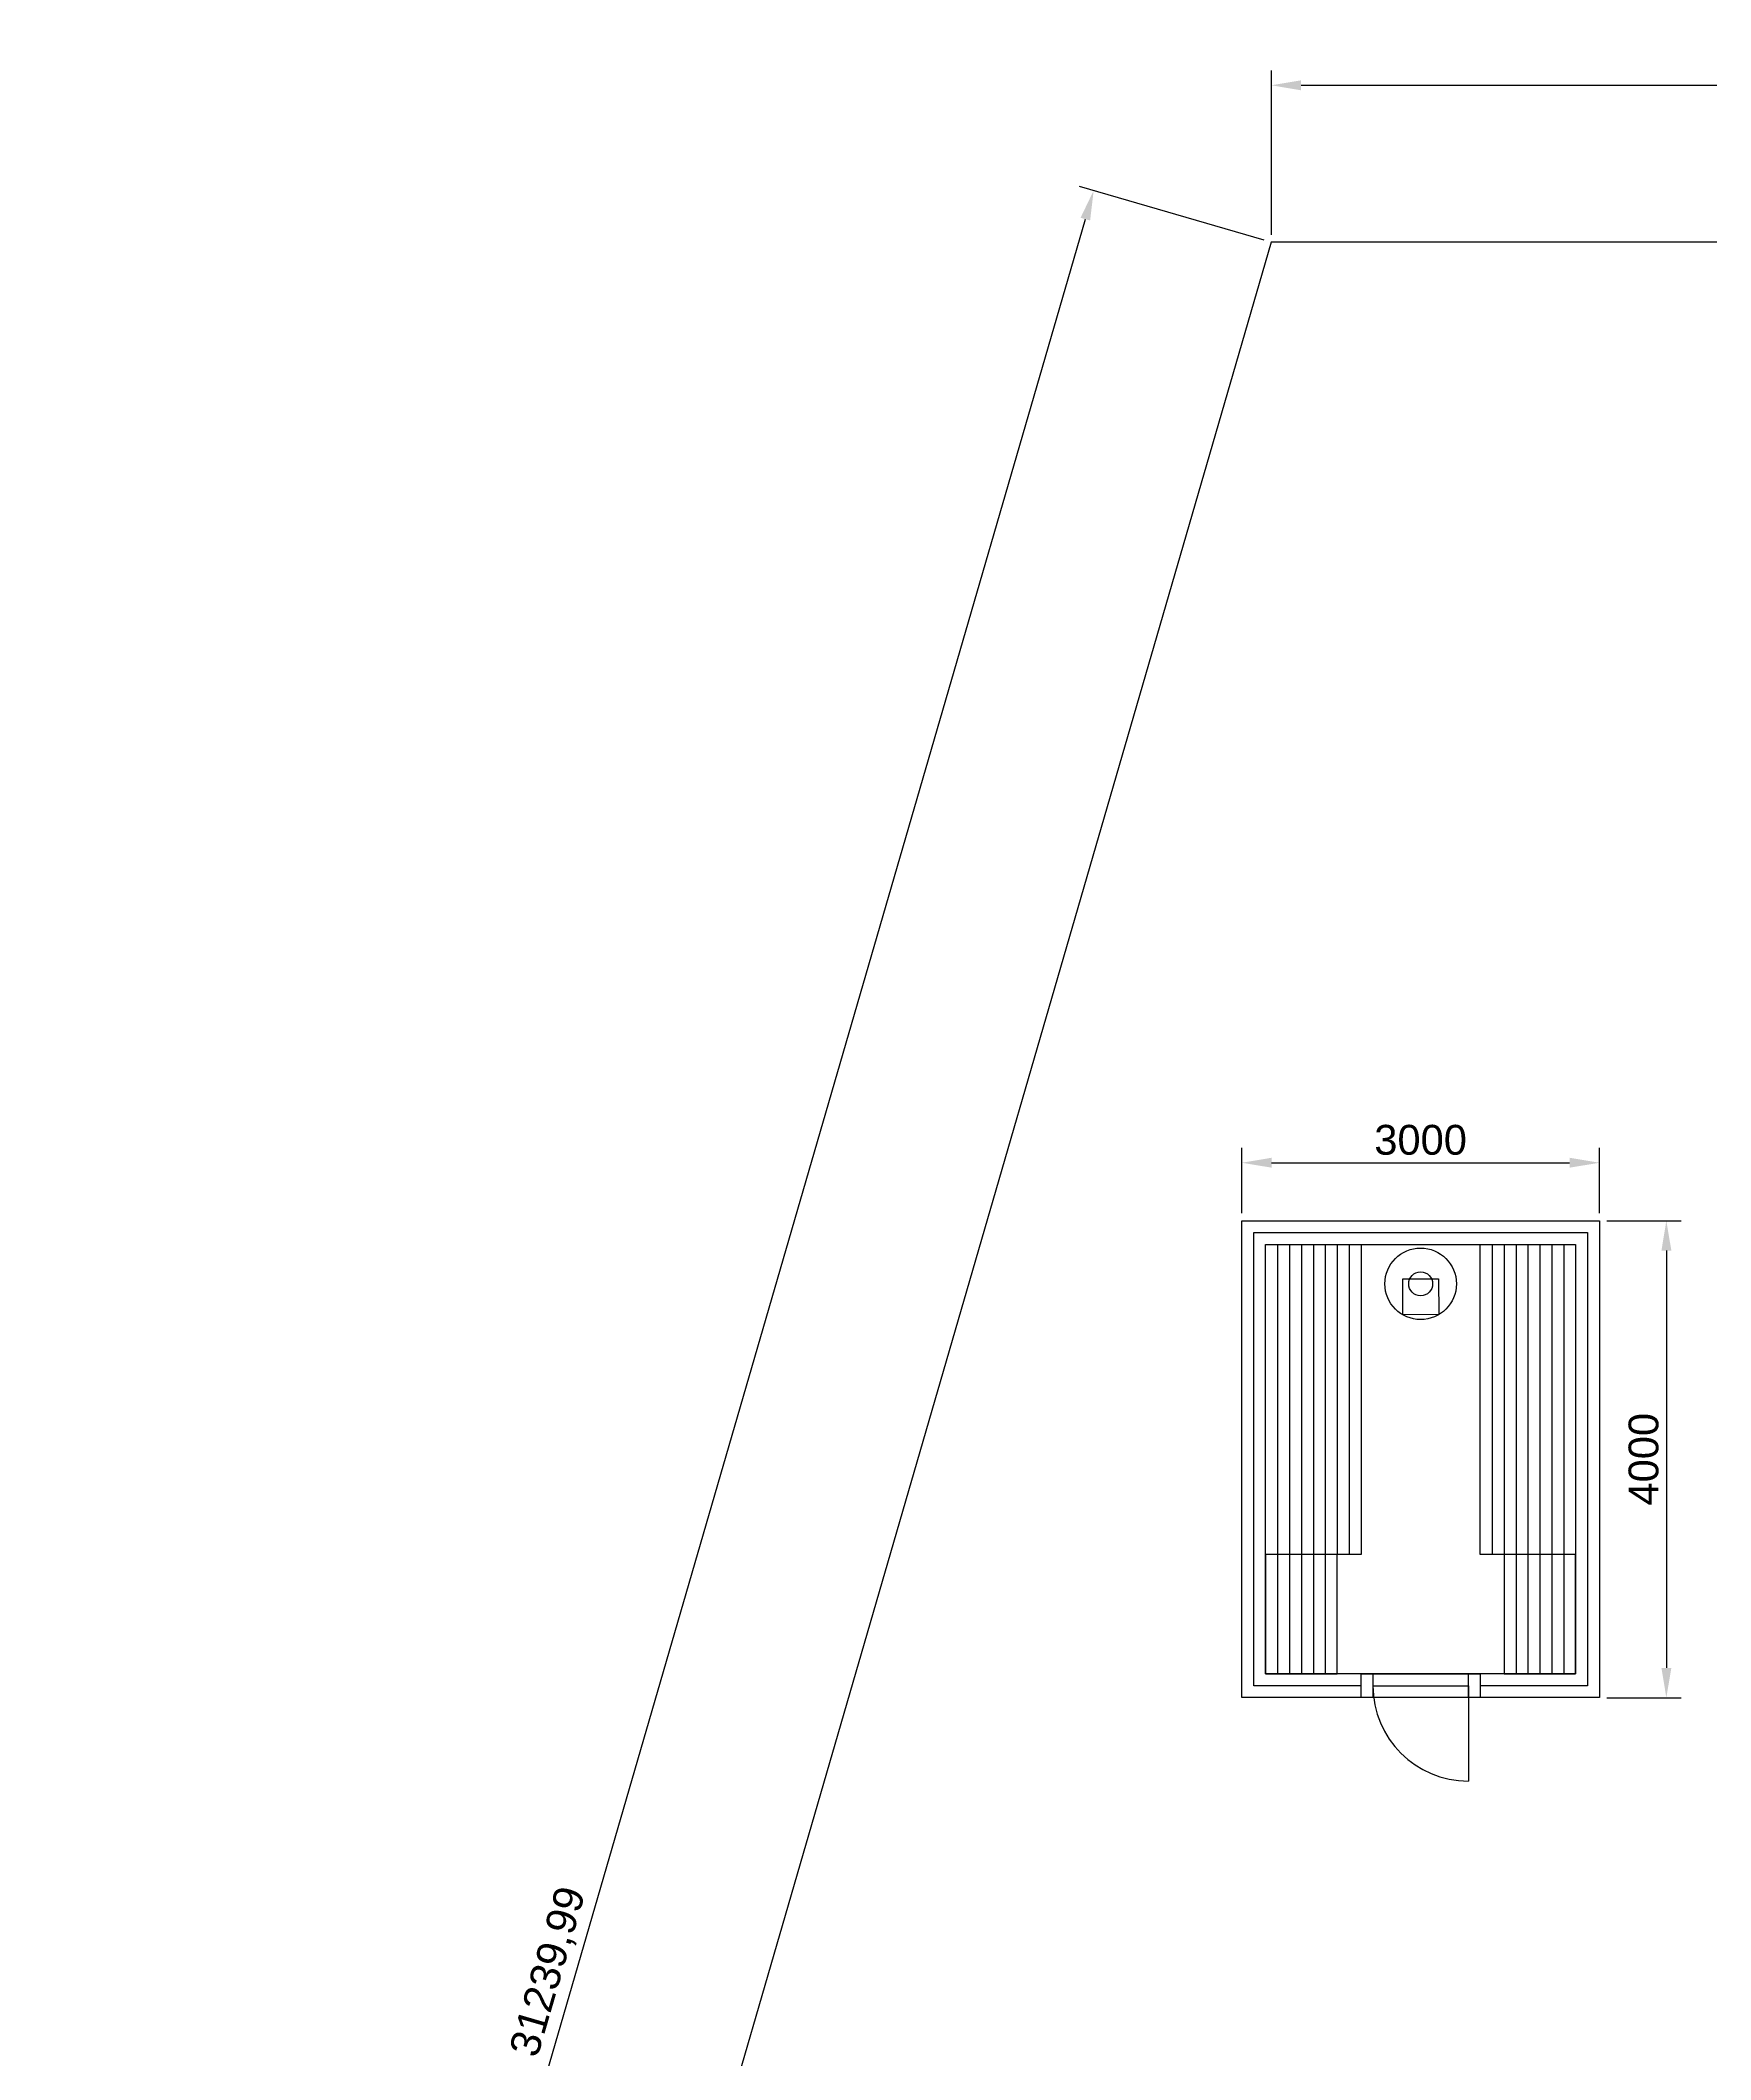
# Model space of a CAD drawing. Header units: millimetres. Extents: x -39333 to 8232, y -29726 to 4142.
# Drawn here: x -39333 to -25325, y -12792 to 4142 of the extents above; entities that cross this region are included whole.
import ezdxf

# ---------------------------------------------------------------- set-up
doc = ezdxf.new("R2010")
doc.units = ezdxf.units.MM
for name, color, linetype, lineweight in [('двери', 5, 'Continuous', 25), ('мебель', 44, 'Continuous', 25), ('оборудование', 30, 'Continuous', 25), ('размер', 1, 'Continuous', 25), ('стены', 7, 'Continuous', 25), ('территория', 74, 'Continuous', 25)]:
    doc.layers.add(name, color=color, linetype=linetype, lineweight=lineweight)
doc.styles.get("Standard").update_dxf_attribs({"font": 'arial.ttf'})
doc.dimstyles.new('Аннотативный', dxfattribs={"dimscale": 0, "dimtxt": 2.5, "dimasz": 2.5, "dimexe": 1.25, "dimexo": 0.625, "dimtad": 1, "dimtxsty": 'Standard', "dimcen": 2.5, "dimadec": 0, "dimazin": 0, "dimtfac": 1, "dimtmove": 0, "dimatfit": 3, "dimfxl": 1, "dimarcsym": 0})

# ---------------------------------------------------------------- blocks, each defined once
blk = doc.blocks.new('*D81')
at = {"layer": 'Defpoints', "color": 0, "transparency": 16777216}
for p in [(-30499, 2883), (-29009, 2450), (-37724, -27550)]:
    blk.add_point(p, dxfattribs=at)
at = {"layer": 'размер', "color": 0, "lineweight": -2, "transparency": 16777216}
for p, q in [((-29069, 2467), (-30619, 2917)), ((-39144, -26877), (-30569, 2643)), ((-37784, -27533), (-39333, -27083))]:
    blk.add_line(p, q, dxfattribs=at)
at = {"layer": 'размер', "color": 0, "transparency": 16777216}
for points in [[(-30609, 2654), (-30529, 2631), (-30499, 2883)], [(-39184, -26866), (-39104, -26889), (-39213, -27117)]]:
    blk.add_solid(points, dxfattribs=at)
at = {"layer": 'размер', "color": 0, "transparency": 16777216, "insert": (-35061, -12058), "char_height": 250, "attachment_point": 5, "rotation": 73.8028}
blk.add_mtext('31239,99', dxfattribs=at)
blk = doc.blocks.new('*D82')
at = {"layer": 'Defpoints', "color": 0, "transparency": 16777216}
for p in [(3688, 3765), (-29009, 2450), (3688, 2450)]:
    blk.add_point(p, dxfattribs=at)
at = {"layer": 'размер', "color": 0, "lineweight": -2, "transparency": 16777216}
for p, q in [((-29009, 2512), (-29009, 3890)), ((-28759, 3765), (3438, 3765)), ((3688, 2512), (3688, 3890))]:
    blk.add_line(p, q, dxfattribs=at)
at = {"layer": 'размер', "color": 0, "transparency": 16777216}
for points in [[(-28759, 3807), (-28759, 3723), (-29009, 3765)], [(3438, 3807), (3438, 3723), (3688, 3765)]]:
    blk.add_solid(points, dxfattribs=at)
at = {"layer": 'размер', "color": 0, "transparency": 16777216, "insert": (-12660, 3978), "char_height": 250, "attachment_point": 5}
blk.add_mtext('32697,88', dxfattribs=at)
blk = doc.blocks.new('*D70')
at = {"layer": 'Defpoints', "color": 0, "transparency": 16777216}
for p in [(-26257, -5271), (-29257, -5757), (-26257, -5757)]:
    blk.add_point(p, dxfattribs=at)
at = {"layer": 'размер', "color": 0, "lineweight": -2, "transparency": 16777216}
for p, q in [((-29257, -5694), (-29257, -5146)), ((-26257, -5694), (-26257, -5146)), ((-29007, -5271), (-26507, -5271))]:
    blk.add_line(p, q, dxfattribs=at)
at = {"layer": 'размер', "color": 0, "transparency": 16777216}
for points in [[(-29007, -5229), (-29007, -5312), (-29257, -5271)], [(-26507, -5229), (-26507, -5312), (-26257, -5271)]]:
    blk.add_solid(points, dxfattribs=at)
at = {"layer": 'размер', "color": 0, "transparency": 16777216, "insert": (-27757, -5080), "char_height": 250, "attachment_point": 5}
blk.add_mtext('3000', dxfattribs=at)
blk = doc.blocks.new('*D71')
at = {"layer": 'Defpoints', "color": 0, "transparency": 16777216}
for p in [(-26257, -5757), (-26257, -9757), (-25696, -9757)]:
    blk.add_point(p, dxfattribs=at)
at = {"layer": 'размер', "color": 0, "lineweight": -2, "transparency": 16777216}
for p, q in [((-26194, -5757), (-25571, -5757)), ((-25696, -6007), (-25696, -9507)), ((-26194, -9757), (-25571, -9757))]:
    blk.add_line(p, q, dxfattribs=at)
at = {"layer": 'размер', "color": 0, "transparency": 16777216}
for points in [[(-25737, -6007), (-25654, -6007), (-25696, -5757)], [(-25737, -9507), (-25654, -9507), (-25696, -9757)]]:
    blk.add_solid(points, dxfattribs=at)
at = {"layer": 'размер', "color": 0, "transparency": 16777216, "insert": (-25886, -7757), "char_height": 250, "attachment_point": 5, "rotation": 90}
blk.add_mtext('4000', dxfattribs=at)

msp = doc.modelspace()

# ---------------------------------------------------------------- linework, layer by layer
at = {"layer": 'двери'}
for p, q in [((-28156.654, -9656.668), (-27356.654, -9656.668)), ((-27356.654, -9656.668), (-27356.654, -10456.668))]:
    msp.add_line(p, q, dxfattribs=at)
for points in [[(-27756.654, -9556.668), (-27256.654, -9556.668), (-27256.654, -9756.668), (-28256.654, -9756.668), (-28256.654, -9556.668), (-27256.654, -9556.668)], [(-28256.654, -9556.668), (-28156.654, -9556.668), (-28156.654, -9756.668), (-28256.654, -9756.668), (-28256.654, -9556.668)], [(-27356.654, -9556.668), (-27256.654, -9556.668), (-27256.654, -9756.668), (-27356.654, -9756.668), (-27356.654, -9556.668)]]:
    msp.add_lwpolyline(points, dxfattribs=at)
msp.add_arc((-27356.654, -9656.668), 800, 180, 270, dxfattribs=at)
at = {"layer": 'мебель'}
for p, q in [((-28956.654, -5956.668), (-28956.654, -8556.668)), ((-28956.654, -5956.668), (-28956.654, -9556.668)), ((-28856.654, -5956.668), (-28856.654, -9556.668)), ((-28756.654, -5956.668), (-28756.654, -8556.668)), ((-28756.654, -5956.668), (-28756.654, -8556.668)), ((-28756.654, -5956.668), (-28756.654, -9556.668)), ((-28656.654, -5956.668), (-28656.654, -9556.668)), ((-28556.654, -5956.668), (-28556.654, -9556.668)), ((-28456.654, -5956.668), (-28456.654, -8556.668)), ((-28356.654, -5956.668), (-28356.654, -8556.668)), ((-27156.654, -5956.668), (-27156.654, -8556.668)), ((-27156.654, -5956.668), (-27156.654, -8556.668)), ((-27056.654, -5956.668), (-27056.654, -8556.668)), ((-26956.654, -5956.668), (-26956.654, -8556.668)), ((-26956.654, -5956.668), (-26956.654, -8556.668)), ((-26956.654, -5956.668), (-26956.654, -9556.668)), ((-26856.654, -5956.668), (-26856.654, -9556.668)), ((-26756.654, -5956.668), (-26756.654, -9556.668)), ((-26656.654, -5956.668), (-26656.654, -9556.668)), ((-26556.654, -5956.668), (-26556.654, -9556.668))]:
    msp.add_line(p, q, dxfattribs=at)
for points in [[(-29056.654, -5956.668), (-28256.654, -5956.668), (-28256.654, -8556.668), (-29056.654, -8556.668), (-29056.654, -5956.668)], [(-27256.654, -5956.668), (-26456.654, -5956.668), (-26456.654, -8556.668), (-27256.654, -8556.668), (-27256.654, -5956.668)], [(-29056.654, -9556.668), (-28456.654, -9556.668), (-28456.654, -8556.668), (-29056.654, -8556.668), (-29056.654, -9556.668)], [(-27056.654, -9556.668), (-26456.654, -9556.668), (-26456.654, -8556.668), (-27056.654, -8556.668), (-27056.654, -9556.668)]]:
    msp.add_lwpolyline(points, dxfattribs=at)
at = {"layer": 'оборудование'}
msp.add_lwpolyline([(-27906.112, -6245.466), (-27606.115, -6244.099), (-27604.748, -6544.096), (-27904.745, -6545.463), (-27906.112, -6245.466)], dxfattribs=at)
for radius in [300, 100.452]:
    msp.add_circle((-27756.654, -6286.224), radius, dxfattribs=at)
at = {"layer": 'стены'}
for points in [[(-29256.654, -5756.668), (-26256.654, -5756.668), (-26256.654, -9756.668), (-29256.654, -9756.668), (-29256.654, -5756.668)], [(-29256.654, -5756.668), (-26256.654, -5756.668), (-26256.654, -9756.668), (-29256.654, -9756.668), (-29256.654, -5756.668)], [(-28256.654, -9656.668), (-29156.654, -9656.668), (-29156.654, -5856.668), (-26356.654, -5856.668), (-26356.654, -9656.668), (-27256.654, -9656.668)], [(-29056.654, -8556.668), (-29056.654, -5956.668), (-26456.654, -5956.668), (-26456.654, -8556.668)], [(-26456.654, -8556.668), (-26456.654, -9556.668), (-29056.654, -9556.668), (-29056.654, -8556.668)]]:
    msp.add_lwpolyline(points, dxfattribs=at)
at = {"layer": 'территория'}
msp.add_lwpolyline([(-37723.6, -27550.124), (-7723.6, -27550.124), (6137.262, -17399.643), (3688.468, 2449.876), (-29009.408, 2449.876), (-37723.6, -27550.124)], dxfattribs=at)

# ---------------------------------------------------------------- dimensions: what is measured, and where the dimension line sits
at = {"layer": 'размер'}
for base, p1, p2, picture, middle in [((3688.468, 3764.852), (-29009.408, 2449.876), (3688.468, 2449.876), '*D82', (-12660.47, 3977.591)), ((-26256.654, -5270.579), (-29256.654, -5756.668), (-26256.654, -5756.668), '*D70', (-27756.654, -5080.35))]:
    dim = msp.add_linear_dim(base=base, p1=p1, p2=p2, dimstyle='Аннотативный', dxfattribs=at)
    dim.commit()
    dim.dimension.update_dxf_attribs({"geometry": picture, "text_midpoint": middle})
dim = msp.add_aligned_dim(p1=(-37723.6, -27550.124), p2=(-29009.408, 2449.876), distance=1551.277, dimstyle='Аннотативный', dxfattribs=at)
dim.commit()
dim.dimension.update_dxf_attribs({"geometry": '*D81', "text_midpoint": (-35060.501, -12058.063)})
dim = msp.add_linear_dim(base=(-25695.724, -9756.668), p1=(-26256.654, -5756.668), p2=(-26256.654, -9756.668), angle=90, dimstyle='Аннотативный', dxfattribs=at)
dim.commit()
dim.dimension.update_dxf_attribs({"geometry": '*D71', "text_midpoint": (-25885.867, -7756.668)})

doc.saveas('drawing.dxf')
